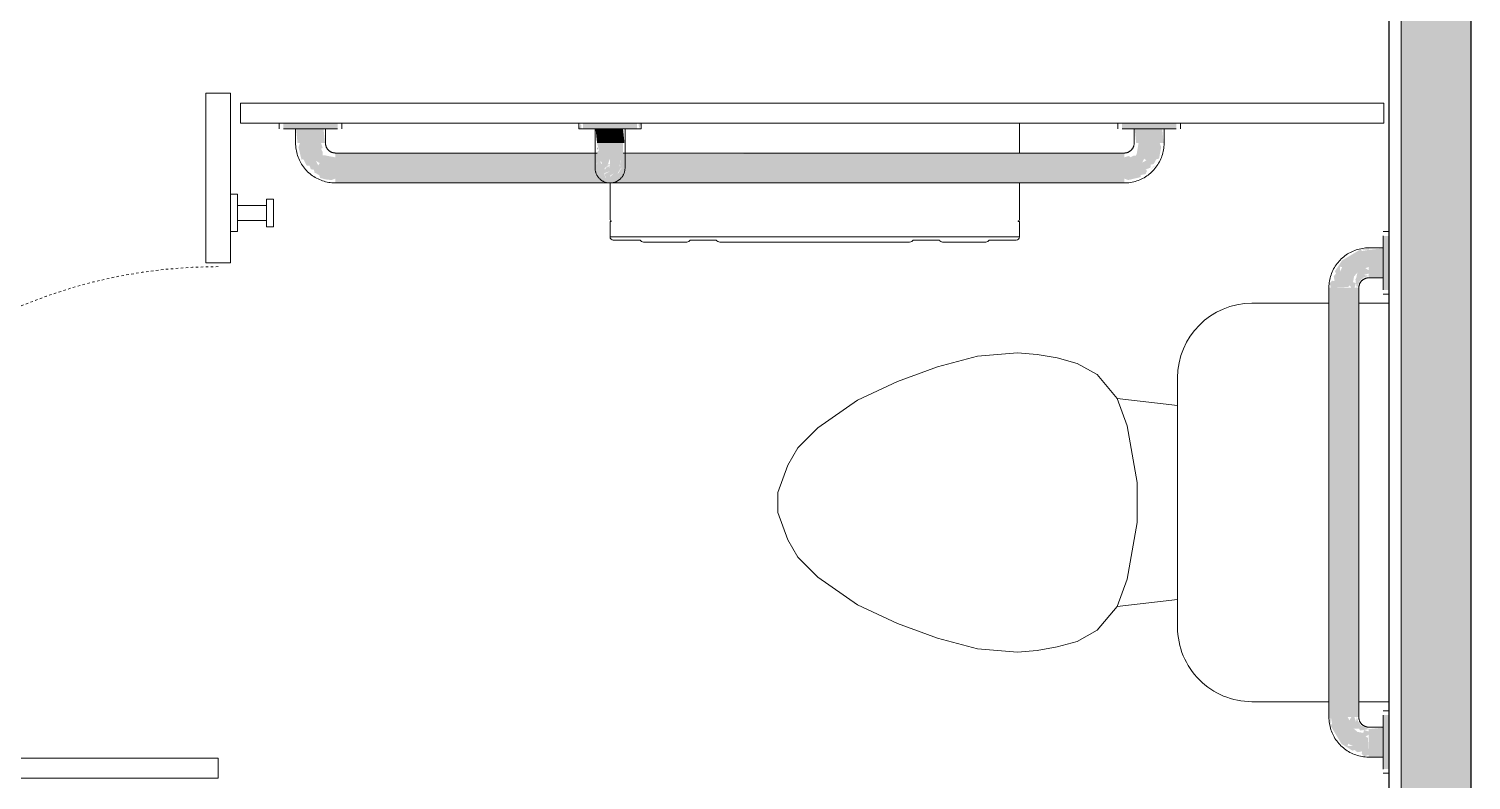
# Model space of a CAD drawing. Header units: inches. Extents: x 25369 to 33161, y -23509 to -20274.
# Drawn here: x 31362.5 to 31434.8, y -22627.2 to -22589.6 of the extents above; entities that cross this region are included whole.
import ezdxf

# ---------------------------------------------------------------- set-up
doc = ezdxf.new("R2010")
doc.units = ezdxf.units.IN
doc.header["$MEASUREMENT"] = 0
doc.linetypes.add('Dash', pattern=[0.25, 0.125, -0.125])
doc.linetypes.add('Dash_2_', pattern=[0.25, 0.125, -0.125])
for name, color, linetype, lineweight in [('A-GENM', 13, 'Continuous', 9), ('A-WALL', 113, 'Continuous', 9), ('A-WALL-PATT', 111, 'Continuous', 25), ('I-WALL', 2, 'Continuous', 9), ('P-SANR-FIXT', 6, 'Continuous', 9), ('Q-SPCQ', 91, 'Continuous', 9), ('Q-SPCQ-HDLN', 91, 'Dash', 9)]:
    doc.layers.add(name, color=color, linetype=linetype, lineweight=lineweight)

# ---------------------------------------------------------------- blocks, each defined once
blk = doc.blocks.new('Toilet-Domestic-3D - Toilet-Domestic-3D-V41-Overall Floor Plan')
at = {"layer": 'P-SANR-FIXT', "color": 7}
for p, q in [((-1.874, 11.5), (-0.5, 12)), ((-0.5, 12), (0.5, 12)), ((0.5, 12), (1.874, 11.5)), ((-3.74, 10), (-2.74, 11)), ((-2.74, 11), (-1.874, 11.5)), ((1.874, 11.5), (2.74, 11)), ((2.74, 11), (3.74, 10)), ((-5.127, 8), (-3.74, 10)), ((3.74, 10), (5.127, 8)), ((-6.06, 6), (-5.127, 8)), ((5.127, 8), (6.06, 6)), ((-6.788, 4), (-6.06, 6)), ((6.06, 6), (6.788, 4)), ((-7.326, 1.992), (-6.788, 4)), ((6.788, 4), (7.326, 1.992)), ((-7.5, 0), (-7.326, 1.992)), ((7.326, 1.992), (7.5, 0)), ((-7.413, -0.996), (-7.5, 0)), ((7.5, 0), (7.413, -0.996)), ((-7.236, -2), (-7.413, -0.996)), ((7.413, -0.996), (7.236, -2)), ((-6.968, -3), (-7.236, -2)), ((7.236, -2), (6.968, -3)), ((-6.401, -4), (-6.968, -3)), ((6.968, -3), (6.401, -4)), ((-5.209, -5), (-6.401, -4)), ((6.401, -4), (5.209, -5)), ((-3.836, -5.5), (-5.209, -5)), ((-4.862, -8.024), (-5.209, -5)), ((5.209, -5), (3.836, -5.5)), ((4.862, -8.024), (5.209, -5)), ((-1, -6), (-3.836, -5.5)), ((3.836, -5.5), (1, -6)), ((1, -6), (-1, -6)), ((6.25, -8.024), (-6.25, -8.024)), ((-9.976, -11.75), (-9.976, -15.602)), ((9.976, -15.601), (9.976, -11.75)), ((-9.976, -17.101), (-9.976, -18.601)), ((9.976, -18.601), (9.976, -17.1))]:
    blk.add_line(p, q, dxfattribs=at)
for centre, start, end in [((-6.25, -11.75), 90, 180), ((6.25, -11.75), 0, 90)]:
    blk.add_arc(centre, 3.726, start, end, dxfattribs=at)
blk = doc.blocks.new('Partition-Floor_Braced-Bradley_Corp-St_Stl-ADA-N_Stalls - ADA _optional_ _ n Standard Stalls-320718-Overall Floor Plan')
at = {"layer": 'Q-SPCQ', "color": 7}
for p, q in [((71.688, 59.25), (71.688, 84.874)), ((72.688, 84.874), (72.688, 59.25)), ((72.688, 59.25), (71.688, 59.25)), ((97.5, 59.875), (106, 59.875)), ((97.5, 58.625), (97.5, 59.875)), ((106, 59.875), (106, 58.625)), ((106, 58.625), (97.5, 58.625)), ((104.5, 58.125), (105.5, 58.125)), ((104.5, 0.875), (104.5, 58.125)), ((105.5, 58.125), (105.5, 0.875)), ((105.5, 0.875), (104.5, 0.875))]:
    blk.add_line(p, q, dxfattribs=at)
at = {"layer": 'Q-SPCQ-HDLN', "color": 7, "linetype": 'Dash_2_'}
blk.add_arc((71.688, 59.25), 25.624, 0, 87.79577, dxfattribs=at)
blk = doc.blocks.new('817_Grab_Bars - 8170-001420-V45-Overall Floor Plan')
at = {"layer": 'Q-SPCQ'}
for points in [[(25446.734, -22631.584), (25447.515, -22631.584), (25447.515, -22631.303), (25446.162, -22631.303), (25446.162, -22631.584), (25446.448, -22631.584)], [(25447.598, -22632.303), (25448.24, -22632.303), (25448.165, -22631.584), (25446.791, -22631.584), (25446.866, -22632.303), (25447.515, -22632.303)], [(25448.032, -22631.584), (25448.868, -22631.584), (25448.868, -22631.303), (25447.515, -22631.303), (25447.515, -22631.584)], [(25488.734, -22631.584), (25489.515, -22631.584), (25489.515, -22631.303), (25488.162, -22631.303), (25488.162, -22631.584), (25488.448, -22631.584)], [(25489.432, -22632.303), (25490.24, -22632.303), (25490.165, -22631.584), (25488.791, -22631.584), (25488.866, -22632.303), (25489.321, -22632.303)], [(25490.032, -22631.584), (25490.868, -22631.584), (25490.868, -22631.303), (25489.515, -22631.303), (25489.515, -22631.584)]]:
    blk.add_hatch(color=9, dxfattribs=at).paths.add_polyline_path(points, flags=0)
h = blk.add_hatch(color=9, dxfattribs=at)
h.paths.add_polyline_path([(25448.559, -22634.155), (25448.765, -22634.083), (25448.765, -22633.022), (25448.267, -22632.926), (25448.126, -22632.922), (25448.132, -22632.77), (25448.046, -22632.593), (25448.125, -22632.554), (25448.046, -22632.303), (25446.985, -22632.303), (25446.913, -22632.509), (25447.06, -22633.131), (25447.16, -22633.12), (25447.314, -22633.42), (25447.369, -22633.444), (25447.46, -22633.431), (25447.536, -22633.619), (25447.685, -22633.637), (25447.714, -22633.778), (25447.948, -22633.908), (25447.995, -22634.05), (25448.283, -22634.127)], flags=0)
h.paths.add_polyline_path([(25447.9, -22633.416), (25447.783, -22633.199), (25447.978, -22633.304)], flags=0)
h = blk.add_hatch(color=9, dxfattribs=at)
h.paths.add_polyline_path([(25488.471, -22634.155), (25489.094, -22634.008), (25489.082, -22633.908), (25489.339, -22633.853), (25489.407, -22633.699), (25489.345, -22633.628), (25489.581, -22633.532), (25489.599, -22633.383), (25489.74, -22633.354), (25489.87, -22633.12), (25490.012, -22633.073), (25490.117, -22632.509), (25490.046, -22632.303), (25488.985, -22632.303), (25488.893, -22632.84), (25488.847, -22632.941), (25488.732, -22632.936), (25488.556, -22633.022), (25488.516, -22632.944), (25488.265, -22633.022), (25488.265, -22634.083)], flags=0)
h.paths.add_polyline_path([(25489.596, -22633.633), (25489.81, -22633.439), (25489.733, -22633.47), (25489.599, -22633.629)], flags=0)
h.paths.add_polyline_path([(25489.162, -22633.285), (25489.266, -22633.09), (25489.378, -22633.168)], flags=0)
h = blk.add_hatch(color=9, dxfattribs=at)
h.paths.add_polyline_path([(25462.375, -22633.469), (25462.515, -22633.359), (25462.44, -22633.359), (25462.401, -22633.426)], flags=0)
h.paths.add_polyline_path([(25462.262, -22633.798), (25462.515, -22633.717), (25462.375, -22633.469), (25462.256, -22633.633), (25462.26, -22633.747)], flags=0)
h.paths.add_polyline_path([(25460.335, -22634.303), (25488.265, -22634.277), (25488.265, -22632.803), (25463.171, -22632.856), (25463.068, -22633.145), (25463.011, -22633.359), (25463.035, -22633.475), (25463.089, -22633.553), (25462.935, -22633.812), (25462.711, -22633.884), (25462.677, -22633.847), (25462.515, -22633.997), (25462.515, -22634.151), (25462.277, -22634.083), (25462.234, -22633.809), (25462.115, -22633.798), (25462.04, -22633.178), (25461.854, -22632.803), (25448.765, -22632.828), (25448.765, -22634.303), (25451.562, -22634.303)], flags=0)
h.paths.add_polyline_path([(25461.928, -22633.383), (25461.818, -22633.359), (25461.877, -22633.238), (25461.919, -22633.359)], flags=0)
at = {"layer": 'Q-SPCQ', "color": 7}
for p, q in [((25445.953, -22631.303), (25445.953, -22631.584)), ((25447.515, -22631.584), (25446.162, -22631.584)), ((25446.765, -22631.584), (25446.765, -22632.303)), ((25448.868, -22631.584), (25447.515, -22631.584)), ((25448.265, -22632.303), (25448.265, -22631.584)), ((25449.078, -22631.584), (25449.078, -22631.303)), ((25487.953, -22631.303), (25487.953, -22631.584)), ((25489.515, -22631.584), (25488.162, -22631.584)), ((25488.765, -22631.584), (25488.765, -22632.303)), ((25490.868, -22631.584), (25489.515, -22631.584)), ((25490.265, -22632.303), (25490.265, -22631.584)), ((25491.078, -22631.584), (25491.078, -22631.303)), ((25461.864, -22632.803), (25448.765, -22632.803)), ((25488.265, -22632.803), (25463.175, -22632.803)), ((25448.765, -22634.303), (25488.265, -22634.303))]:
    blk.add_line(p, q, dxfattribs=at)
at = {"layer": 'Q-SPCQ', "color": 7, "flags": 128}
for points in [[(25446.765, -22632.303), (25446.767, -22632.383), (25446.772, -22632.463), (25446.78, -22632.542), (25446.791, -22632.621), (25446.805, -22632.7), (25446.823, -22632.778), (25446.843, -22632.856), (25446.867, -22632.932), (25446.893, -22633.007), (25446.923, -22633.082), (25446.956, -22633.155), (25446.991, -22633.226), (25447.03, -22633.297), (25447.071, -22633.365), (25447.115, -22633.432), (25447.161, -22633.497), (25447.21, -22633.56), (25447.262, -22633.622), (25447.316, -22633.681), (25447.372, -22633.738), (25447.43, -22633.792), (25447.491, -22633.844), (25447.554, -22633.894), (25447.618, -22633.941), (25447.685, -22633.986), (25447.753, -22634.028), (25447.823, -22634.067), (25447.894, -22634.103), (25447.967, -22634.136), (25448.041, -22634.167), (25448.116, -22634.194), (25448.192, -22634.219), (25448.269, -22634.24), (25448.347, -22634.259), (25448.425, -22634.274), (25448.504, -22634.286), (25448.584, -22634.295), (25448.664, -22634.3), (25448.744, -22634.303), (25448.765, -22634.303)], [(25448.765, -22632.803), (25448.745, -22632.802), (25448.725, -22632.801), (25448.705, -22632.799), (25448.686, -22632.796), (25448.666, -22632.793), (25448.646, -22632.788), (25448.627, -22632.783), (25448.608, -22632.777), (25448.589, -22632.771), (25448.571, -22632.763), (25448.552, -22632.755), (25448.534, -22632.746), (25448.517, -22632.737), (25448.5, -22632.726), (25448.483, -22632.715), (25448.467, -22632.704), (25448.451, -22632.692), (25448.436, -22632.679), (25448.421, -22632.665), (25448.407, -22632.651), (25448.393, -22632.637), (25448.38, -22632.621), (25448.367, -22632.606), (25448.356, -22632.59), (25448.344, -22632.573), (25448.334, -22632.556), (25448.324, -22632.538), (25448.315, -22632.521), (25448.307, -22632.502), (25448.299, -22632.484), (25448.292, -22632.465), (25448.286, -22632.446), (25448.281, -22632.427), (25448.276, -22632.407), (25448.273, -22632.388), (25448.269, -22632.368), (25448.267, -22632.348), (25448.266, -22632.328), (25448.265, -22632.308), (25448.265, -22632.303)], [(25488.265, -22634.303), (25488.345, -22634.301), (25488.425, -22634.296), (25488.505, -22634.288), (25488.584, -22634.277), (25488.663, -22634.263), (25488.741, -22634.245), (25488.818, -22634.225), (25488.894, -22634.201), (25488.97, -22634.175), (25489.044, -22634.145), (25489.117, -22634.112), (25489.189, -22634.077), (25489.259, -22634.038), (25489.328, -22633.997), (25489.395, -22633.953), (25489.46, -22633.907), (25489.523, -22633.858), (25489.584, -22633.806), (25489.643, -22633.752), (25489.7, -22633.696), (25489.755, -22633.638), (25489.807, -22633.577), (25489.856, -22633.514), (25489.904, -22633.45), (25489.948, -22633.383), (25489.99, -22633.315), (25490.029, -22633.245), (25490.065, -22633.174), (25490.099, -22633.101), (25490.129, -22633.028), (25490.157, -22632.952), (25490.181, -22632.876), (25490.203, -22632.799), (25490.221, -22632.721), (25490.236, -22632.643), (25490.248, -22632.564), (25490.257, -22632.484), (25490.263, -22632.404), (25490.265, -22632.324), (25490.265, -22632.303)], [(25488.765, -22632.303), (25488.765, -22632.323), (25488.764, -22632.343), (25488.762, -22632.363), (25488.759, -22632.382), (25488.755, -22632.402), (25488.751, -22632.422), (25488.746, -22632.441), (25488.74, -22632.46), (25488.733, -22632.479), (25488.726, -22632.498), (25488.718, -22632.516), (25488.709, -22632.534), (25488.699, -22632.551), (25488.689, -22632.568), (25488.678, -22632.585), (25488.666, -22632.601), (25488.654, -22632.617), (25488.641, -22632.633), (25488.628, -22632.647), (25488.614, -22632.661), (25488.599, -22632.675), (25488.584, -22632.688), (25488.568, -22632.701), (25488.552, -22632.712), (25488.535, -22632.724), (25488.518, -22632.734), (25488.501, -22632.744), (25488.483, -22632.753), (25488.465, -22632.761), (25488.446, -22632.769), (25488.428, -22632.776), (25488.409, -22632.782), (25488.389, -22632.787), (25488.37, -22632.792), (25488.35, -22632.796), (25488.33, -22632.799), (25488.311, -22632.801), (25488.291, -22632.802), (25488.271, -22632.803), (25488.265, -22632.803)]]:
    blk.add_lwpolyline(points, dxfattribs=at)
blk = doc.blocks.new('Dispenser-Toilet_Tissue-Frost_Products_LTD_-Jumbo-169 - Steel-Brushed-Stainless_Steel-V49-Overall Floor Plan')
at = {"layer": 'Q-SPCQ', "color": 10, "lineweight": 13}
for p, q in [((25483.014, -22594.303), (25483.014, -22595.806)), ((25462.517, -22599.143), (25462.517, -22597.277)), ((25483.014, -22597.299), (25483.014, -22599.143)), ((25462.517, -22600.003), (25462.517, -22599.234)), ((25462.517, -22599.234), (25462.577, -22599.234)), ((25462.577, -22599.234), (25462.577, -22599.203)), ((25482.957, -22599.203), (25482.957, -22599.234)), ((25482.957, -22599.234), (25483.014, -22599.234)), ((25483.014, -22599.234), (25483.014, -22600.003)), ((25483.014, -22600.003), (25462.517, -22600.003)), ((25464.029, -22600.163), (25462.677, -22600.163)), ((25466.361, -22600.263), (25464.19, -22600.263)), ((25467.829, -22600.163), (25466.522, -22600.163)), ((25477.52, -22600.263), (25468.013, -22600.263)), ((25479.011, -22600.163), (25477.704, -22600.163)), ((25481.343, -22600.263), (25479.172, -22600.263)), ((25482.857, -22600.163), (25481.504, -22600.163))]:
    blk.add_line(p, q, dxfattribs=at)
for centre, radius, start, end in [((25462.577, -22599.143), 0.06, 180, 270), ((25482.954, -22599.143), 0.0601, 272.68153, 0), ((25462.677, -22600.003), 0.16, 180, 270), ((25464.19, -22600.083), 0.18, 206.3878, 270), ((25466.361, -22600.083), 0.18, 270, 333.6122), ((25468.013, -22600.043), 0.22, 213.05573, 270), ((25477.52, -22600.043), 0.22, 270, 326.94427), ((25479.172, -22600.083), 0.18, 206.3878, 270), ((25481.343, -22600.083), 0.18, 270, 333.6122), ((25482.854, -22600.003), 0.16, 270.99811, 0)]:
    blk.add_arc(centre, radius, start, end, dxfattribs=at)
blk = doc.blocks.new('817_Grab_Bars - 8170-001240-25748-Overall Floor Plan')
at = {"layer": 'Q-SPCQ'}
for points in [[(25395.89, -22756.297), (25395.89, -22754.944), (25395.609, -22754.944), (25395.609, -22756.297)], [(25395.609, -22757.021), (25395.609, -22755.573), (25394.89, -22755.647), (25394.89, -22757.021)], [(25395.89, -22757.65), (25395.89, -22756.297), (25395.609, -22756.297), (25395.609, -22757.65)], [(25393.727, -22779.047), (25394.39, -22779.047), (25394.365, -22757.547), (25392.89, -22757.547), (25392.916, -22779.047), (25393.64, -22779.047)], [(25395.89, -22780.297), (25395.89, -22778.944), (25395.609, -22778.944), (25395.609, -22780.297)], [(25395.609, -22781.021), (25395.609, -22779.573), (25394.89, -22779.647), (25394.89, -22781.021)], [(25395.89, -22781.65), (25395.89, -22780.297), (25395.609, -22780.297), (25395.609, -22781.65)]]:
    blk.add_hatch(color=9, dxfattribs=at).paths.add_polyline_path(points, flags=0)
h = blk.add_hatch(color=9, dxfattribs=at)
h.paths.add_polyline_path([(25394.248, -22757.301), (25394.1, -22757.27), (25394.149, -22756.986), (25394.322, -22756.777), (25394.248, -22757.093), (25394.218, -22757.109), (25394.243, -22757.27)], flags=0)
h.paths.add_polyline_path([(25394.89, -22755.647), (25394.89, -22755.573), (25394.473, -22755.627)], flags=0)
h.paths.add_polyline_path([(25394.015, -22757.547), (25394.171, -22757.547), (25394.248, -22757.301), (25394.29, -22757.547), (25394.454, -22757.179), (25394.644, -22757.025), (25394.89, -22756.946), (25394.644, -22756.905), (25394.89, -22756.827), (25394.89, -22756.672), (25394.724, -22756.57), (25394.89, -22756.491), (25394.89, -22755.647), (25394.566, -22755.701), (25394.46, -22755.633), (25393.549, -22756.178), (25393.194, -22756.722), (25393.253, -22756.824), (25393.132, -22756.973), (25393.177, -22757.21), (25393.048, -22757.194), (25392.932, -22757.321), (25392.991, -22757.547), (25393.854, -22757.505), (25393.938, -22757.422)], flags=0)
h.paths.add_polyline_path([(25393.451, -22756.74), (25393.443, -22756.487), (25393.556, -22756.51)], flags=0)
h = blk.add_hatch(color=9, dxfattribs=at)
h.paths.add_polyline_path([(25394.644, -22779.689), (25394.613, -22779.837), (25394.329, -22779.788), (25394.12, -22779.616), (25394.402, -22779.62), (25394.452, -22779.719), (25394.613, -22779.694)], flags=0)
h.paths.add_polyline_path([(25392.991, -22779.047), (25392.916, -22779.047), (25392.97, -22779.465)], flags=0)
h.paths.add_polyline_path([(25394.664, -22781.005), (25394.89, -22780.946), (25394.848, -22780.083), (25394.724, -22780.024), (25394.89, -22779.922), (25394.89, -22779.767), (25394.644, -22779.689), (25394.89, -22779.647), (25394.523, -22779.483), (25394.365, -22779.283), (25394.29, -22779.047), (25394.248, -22779.293), (25394.171, -22779.047), (25394.015, -22779.047), (25393.913, -22779.213), (25393.834, -22779.047), (25392.991, -22779.047), (25393.045, -22779.371), (25392.97, -22779.465), (25393.521, -22780.388), (25394.084, -22780.732), (25394.167, -22780.685), (25394.317, -22780.805), (25394.554, -22780.76), (25394.537, -22780.89)], flags=0)
h.paths.add_polyline_path([(25393.83, -22780.494), (25393.853, -22780.381), (25394.084, -22780.486)], flags=0)
at = {"layer": 'Q-SPCQ', "color": 7}
for p, q in [((25395.89, -22754.734), (25395.609, -22754.734)), ((25395.609, -22756.297), (25395.609, -22754.944)), ((25395.609, -22755.547), (25394.89, -22755.547)), ((25395.609, -22757.65), (25395.609, -22756.297)), ((25394.89, -22757.047), (25395.609, -22757.047)), ((25392.89, -22757.547), (25392.89, -22779.047)), ((25394.39, -22779.047), (25394.39, -22757.547)), ((25395.609, -22757.859), (25395.89, -22757.859)), ((25395.89, -22778.734), (25395.609, -22778.734)), ((25395.609, -22780.297), (25395.609, -22778.944)), ((25395.609, -22779.547), (25394.89, -22779.547)), ((25395.609, -22781.65), (25395.609, -22780.297)), ((25394.89, -22781.047), (25395.609, -22781.047)), ((25395.609, -22781.859), (25395.89, -22781.859))]:
    blk.add_line(p, q, dxfattribs=at)
at = {"layer": 'Q-SPCQ', "color": 7, "flags": 128}
for points in [[(25394.89, -22755.547), (25394.81, -22755.549), (25394.73, -22755.553), (25394.651, -22755.561), (25394.572, -22755.572), (25394.493, -22755.587), (25394.415, -22755.604), (25394.338, -22755.625), (25394.261, -22755.648), (25394.186, -22755.675), (25394.111, -22755.705), (25394.038, -22755.737), (25393.967, -22755.773), (25393.896, -22755.811), (25393.828, -22755.852), (25393.761, -22755.896), (25393.696, -22755.943), (25393.633, -22755.992), (25393.571, -22756.043), (25393.512, -22756.097), (25393.456, -22756.154), (25393.401, -22756.212), (25393.349, -22756.273), (25393.299, -22756.335), (25393.252, -22756.4), (25393.207, -22756.466), (25393.165, -22756.535), (25393.126, -22756.604), (25393.09, -22756.676), (25393.057, -22756.748), (25393.026, -22756.822), (25392.999, -22756.897), (25392.974, -22756.974), (25392.953, -22757.051), (25392.934, -22757.128), (25392.919, -22757.207), (25392.907, -22757.286), (25392.898, -22757.366), (25392.893, -22757.445), (25392.89, -22757.525), (25392.89, -22757.547)], [(25394.39, -22757.547), (25394.391, -22757.527), (25394.392, -22757.507), (25394.394, -22757.487), (25394.397, -22757.467), (25394.4, -22757.448), (25394.405, -22757.428), (25394.41, -22757.409), (25394.416, -22757.39), (25394.422, -22757.371), (25394.43, -22757.352), (25394.438, -22757.334), (25394.447, -22757.316), (25394.456, -22757.299), (25394.467, -22757.281), (25394.478, -22757.265), (25394.489, -22757.248), (25394.501, -22757.233), (25394.514, -22757.217), (25394.528, -22757.202), (25394.542, -22757.188), (25394.556, -22757.175), (25394.572, -22757.162), (25394.587, -22757.149), (25394.603, -22757.137), (25394.62, -22757.126), (25394.637, -22757.116), (25394.655, -22757.106), (25394.672, -22757.097), (25394.691, -22757.089), (25394.709, -22757.081), (25394.728, -22757.074), (25394.747, -22757.068), (25394.766, -22757.063), (25394.786, -22757.058), (25394.805, -22757.054), (25394.825, -22757.051), (25394.845, -22757.049), (25394.865, -22757.048), (25394.885, -22757.047), (25394.89, -22757.047)], [(25392.89, -22779.047), (25392.892, -22779.127), (25392.897, -22779.207), (25392.905, -22779.286), (25392.916, -22779.366), (25392.93, -22779.444), (25392.948, -22779.522), (25392.968, -22779.6), (25392.992, -22779.676), (25393.018, -22779.751), (25393.048, -22779.826), (25393.081, -22779.899), (25393.116, -22779.971), (25393.155, -22780.041), (25393.196, -22780.109), (25393.24, -22780.176), (25393.286, -22780.241), (25393.335, -22780.305), (25393.387, -22780.366), (25393.441, -22780.425), (25393.497, -22780.482), (25393.555, -22780.536), (25393.616, -22780.588), (25393.679, -22780.638), (25393.743, -22780.685), (25393.81, -22780.73), (25393.878, -22780.772), (25393.948, -22780.811), (25394.019, -22780.847), (25394.092, -22780.881), (25394.166, -22780.911), (25394.241, -22780.939), (25394.317, -22780.963), (25394.394, -22780.984), (25394.472, -22781.003), (25394.55, -22781.018), (25394.629, -22781.03), (25394.709, -22781.039), (25394.789, -22781.044), (25394.869, -22781.047), (25394.89, -22781.047)], [(25394.89, -22779.547), (25394.87, -22779.547), (25394.85, -22779.545), (25394.83, -22779.543), (25394.811, -22779.541), (25394.791, -22779.537), (25394.771, -22779.533), (25394.752, -22779.527), (25394.733, -22779.522), (25394.714, -22779.515), (25394.696, -22779.507), (25394.677, -22779.499), (25394.659, -22779.49), (25394.642, -22779.481), (25394.625, -22779.471), (25394.608, -22779.46), (25394.592, -22779.448), (25394.576, -22779.436), (25394.561, -22779.423), (25394.546, -22779.409), (25394.532, -22779.395), (25394.518, -22779.381), (25394.505, -22779.366), (25394.492, -22779.35), (25394.481, -22779.334), (25394.469, -22779.317), (25394.459, -22779.3), (25394.449, -22779.283), (25394.44, -22779.265), (25394.432, -22779.247), (25394.424, -22779.228), (25394.417, -22779.209), (25394.411, -22779.19), (25394.406, -22779.171), (25394.401, -22779.152), (25394.398, -22779.132), (25394.394, -22779.112), (25394.392, -22779.092), (25394.391, -22779.072), (25394.39, -22779.052), (25394.39, -22779.047)]]:
    blk.add_lwpolyline(points, dxfattribs=at)
blk = doc.blocks.new('817_Grab_Bars - 8170-001180-V57-Overall Floor Plan')
at = {"layer": 'Q-SPCQ'}
h = blk.add_hatch(color=9, dxfattribs=at)
h.paths.add_polyline_path([(25461.091, -22631.584), (25461.057, -22631.303), (25460.953, -22631.584)], flags=0)
h.paths.add_polyline_path([(25462.906, -22631.584), (25463.868, -22631.584), (25463.868, -22631.303), (25461.162, -22631.303), (25461.162, -22631.584), (25462.515, -22631.584)], flags=0)
h.paths.add_polyline_path([(25463.973, -22631.584), (25464.078, -22631.303), (25463.939, -22631.303)], flags=0)
for points in [[(25462.515, -22632.303), (25462.515, -22631.584), (25461.791, -22631.584), (25461.866, -22632.303), (25462.321, -22632.303)], [(25462.515, -22632.303), (25463.24, -22632.303), (25463.165, -22631.584), (25462.515, -22631.584), (25462.515, -22632.139)], [(25462.776, -22634.012), (25463.111, -22633.476), (25462.994, -22633.475), (25463.035, -22633.191), (25463.159, -22633.016), (25463.165, -22632.303), (25462.515, -22632.303), (25462.515, -22633.934), (25462.689, -22633.84)], [(25461.884, -22632.624), (25461.917, -22632.509), (25461.88, -22632.561)]]:
    blk.add_hatch(color=9, dxfattribs=at).paths.add_polyline_path(points, flags=0)
h = blk.add_hatch(color=9, dxfattribs=at)
h.paths.add_polyline_path([(25462.515, -22633.717), (25462.497, -22633.402), (25462.407, -22633.526), (25462.454, -22633.609)], flags=0)
h.paths.add_polyline_path([(25462.262, -22633.798), (25462.252, -22633.552), (25462.375, -22633.469), (25462.515, -22633.068), (25462.515, -22632.303), (25461.866, -22632.303), (25461.955, -22632.662), (25461.855, -22632.786), (25461.955, -22633.108), (25462.006, -22633.12), (25462.125, -22633.326), (25462.017, -22633.354), (25462.117, -22633.853)], flags=0)
h.paths.add_polyline_path([(25462.515, -22634.151), (25462.515, -22633.717), (25462.264, -22633.84), (25462.283, -22634.144)], flags=0)
h.paths.add_polyline_path([(25461.928, -22633.383), (25461.81, -22633.12), (25461.854, -22633.383)], flags=0)
at = {"layer": 'Q-SPCQ', "color": 7}
for p, q in [((25460.953, -22631.303), (25460.953, -22631.584)), ((25460.953, -22631.303), (25460.953, -22631.584)), ((25464.078, -22631.584), (25460.953, -22631.584)), ((25461.765, -22631.584), (25461.765, -22632.303)), ((25461.765, -22631.584), (25461.765, -22632.303)), ((25463.265, -22632.303), (25463.265, -22631.584)), ((25463.265, -22632.303), (25463.265, -22631.584)), ((25463.868, -22631.584), (25464.078, -22631.584)), ((25464.078, -22631.584), (25463.868, -22631.584)), ((25463.868, -22631.584), (25464.078, -22631.584)), ((25464.078, -22631.584), (25464.078, -22631.303)), ((25464.078, -22631.584), (25464.078, -22631.303))]:
    blk.add_line(p, q, dxfattribs=at)
at = {"layer": 'Q-SPCQ', "color": 7, "flags": 128}
for points in [[(25461.765, -22632.303), (25461.765, -22632.353), (25461.765, -22632.403), (25461.765, -22632.452), (25461.765, -22632.502), (25461.765, -22632.551), (25461.765, -22632.6), (25461.765, -22632.648), (25461.765, -22632.696), (25461.765, -22632.743), (25461.765, -22632.79), (25461.765, -22632.835), (25461.765, -22632.88), (25461.765, -22632.924), (25461.765, -22632.967), (25461.765, -22633.009), (25461.765, -22633.049), (25461.765, -22633.089), (25461.765, -22633.127), (25461.765, -22633.164), (25461.765, -22633.2), (25461.765, -22633.234), (25461.765, -22633.266), (25461.765, -22633.297), (25461.765, -22633.327), (25461.765, -22633.355), (25461.765, -22633.381), (25461.765, -22633.405), (25461.765, -22633.428), (25461.765, -22633.449), (25461.765, -22633.468), (25461.765, -22633.485), (25461.765, -22633.5), (25461.765, -22633.514), (25461.765, -22633.525), (25461.765, -22633.535), (25461.765, -22633.542), (25461.765, -22633.548), (25461.765, -22633.551), (25461.765, -22633.553)], [(25461.765, -22633.553), (25461.765, -22633.552), (25461.765, -22633.549), (25461.765, -22633.544), (25461.765, -22633.537), (25461.765, -22633.528), (25461.765, -22633.517), (25461.765, -22633.504), (25461.765, -22633.489), (25461.765, -22633.473), (25461.765, -22633.454), (25461.765, -22633.434), (25461.765, -22633.412), (25461.765, -22633.388), (25461.765, -22633.362), (25461.765, -22633.334), (25461.765, -22633.305), (25461.765, -22633.275), (25461.765, -22633.243), (25461.765, -22633.209), (25461.765, -22633.174), (25461.765, -22633.137), (25461.765, -22633.099), (25461.765, -22633.06), (25461.765, -22633.02), (25461.765, -22632.978), (25461.765, -22632.936), (25461.765, -22632.892), (25461.765, -22632.847), (25461.765, -22632.802), (25461.765, -22632.756), (25461.765, -22632.709), (25461.765, -22632.661), (25461.765, -22632.613), (25461.765, -22632.564), (25461.765, -22632.515), (25461.765, -22632.466), (25461.765, -22632.416), (25461.765, -22632.366), (25461.765, -22632.316), (25461.765, -22632.303)], [(25463.265, -22633.553), (25463.265, -22633.552), (25463.265, -22633.549), (25463.265, -22633.544), (25463.265, -22633.537), (25463.265, -22633.528), (25463.265, -22633.517), (25463.265, -22633.504), (25463.265, -22633.489), (25463.265, -22633.473), (25463.265, -22633.454), (25463.265, -22633.434), (25463.265, -22633.412), (25463.265, -22633.388), (25463.265, -22633.362), (25463.265, -22633.334), (25463.265, -22633.305), (25463.265, -22633.275), (25463.265, -22633.243), (25463.265, -22633.209), (25463.265, -22633.174), (25463.265, -22633.137), (25463.265, -22633.099), (25463.265, -22633.06), (25463.265, -22633.02), (25463.265, -22632.978), (25463.265, -22632.936), (25463.265, -22632.892), (25463.265, -22632.847), (25463.265, -22632.802), (25463.265, -22632.756), (25463.265, -22632.709), (25463.265, -22632.661), (25463.265, -22632.613), (25463.265, -22632.564), (25463.265, -22632.515), (25463.265, -22632.466), (25463.265, -22632.416), (25463.265, -22632.366), (25463.265, -22632.316), (25463.265, -22632.303)], [(25463.265, -22632.303), (25463.265, -22632.353), (25463.265, -22632.403), (25463.265, -22632.452), (25463.265, -22632.502), (25463.265, -22632.551), (25463.265, -22632.6), (25463.265, -22632.648), (25463.265, -22632.696), (25463.265, -22632.743), (25463.265, -22632.79), (25463.265, -22632.835), (25463.265, -22632.88), (25463.265, -22632.924), (25463.265, -22632.967), (25463.265, -22633.009), (25463.265, -22633.049), (25463.265, -22633.089), (25463.265, -22633.127), (25463.265, -22633.164), (25463.265, -22633.2), (25463.265, -22633.234), (25463.265, -22633.266), (25463.265, -22633.297), (25463.265, -22633.327), (25463.265, -22633.355), (25463.265, -22633.381), (25463.265, -22633.405), (25463.265, -22633.428), (25463.265, -22633.449), (25463.265, -22633.468), (25463.265, -22633.485), (25463.265, -22633.5), (25463.265, -22633.514), (25463.265, -22633.525), (25463.265, -22633.535), (25463.265, -22633.542), (25463.265, -22633.548), (25463.265, -22633.551), (25463.265, -22633.553)], [(25462.515, -22634.303), (25462.485, -22634.302), (25462.455, -22634.3), (25462.425, -22634.297), (25462.396, -22634.293), (25462.366, -22634.288), (25462.337, -22634.281), (25462.308, -22634.274), (25462.279, -22634.265), (25462.251, -22634.255), (25462.223, -22634.244), (25462.196, -22634.231), (25462.169, -22634.218), (25462.143, -22634.204), (25462.117, -22634.188), (25462.092, -22634.172), (25462.067, -22634.154), (25462.044, -22634.136), (25462.021, -22634.117), (25461.999, -22634.096), (25461.977, -22634.075), (25461.957, -22634.053), (25461.937, -22634.031), (25461.919, -22634.007), (25461.901, -22633.983), (25461.884, -22633.958), (25461.868, -22633.932), (25461.854, -22633.906), (25461.84, -22633.88), (25461.828, -22633.852), (25461.816, -22633.825), (25461.806, -22633.796), (25461.797, -22633.768), (25461.789, -22633.739), (25461.782, -22633.71), (25461.776, -22633.68), (25461.772, -22633.651), (25461.768, -22633.621), (25461.766, -22633.591), (25461.765, -22633.561), (25461.765, -22633.553)], [(25463.265, -22633.553), (25463.265, -22633.583), (25463.263, -22633.613), (25463.26, -22633.643), (25463.256, -22633.672), (25463.25, -22633.702), (25463.244, -22633.731), (25463.236, -22633.76), (25463.227, -22633.789), (25463.217, -22633.817), (25463.206, -22633.845), (25463.194, -22633.872), (25463.18, -22633.899), (25463.166, -22633.925), (25463.151, -22633.951), (25463.134, -22633.976), (25463.117, -22634.001), (25463.098, -22634.024), (25463.079, -22634.047), (25463.059, -22634.07), (25463.038, -22634.091), (25463.016, -22634.111), (25462.993, -22634.131), (25462.97, -22634.15), (25462.945, -22634.167), (25462.92, -22634.184), (25462.895, -22634.2), (25462.869, -22634.214), (25462.842, -22634.228), (25462.815, -22634.24), (25462.787, -22634.252), (25462.759, -22634.262), (25462.73, -22634.271), (25462.701, -22634.279), (25462.672, -22634.286), (25462.643, -22634.292), (25462.613, -22634.296), (25462.583, -22634.3), (25462.553, -22634.302), (25462.523, -22634.303), (25462.515, -22634.303)]]:
    blk.add_lwpolyline(points, dxfattribs=at)
blk = doc.blocks.new('Robe_hook_5552 - Coat_hook_5552-253841-Overall Floor Plan')
at = {"layer": 'A-GENM', "color": 7}
for p, q in [((-0.937, -0.009), (-0.937, -0.35)), ((-0.937, -0.35), (0.938, -0.35)), ((-0.375, -1.813), (-0.375, -0.35)), ((0.375, -1.813), (0.375, -0.35)), ((0.938, -0.35), (0.938, -0.009)), ((-0.688, -2.163), (-0.688, -1.813)), ((-0.688, -1.813), (0.688, -1.813)), ((0.688, -2.163), (-0.688, -2.163)), ((0.688, -1.813), (0.688, -2.163))]:
    blk.add_line(p, q, dxfattribs=at)
blk = doc.blocks.new('Locker Rooms and Restrooms_rvt-2-Overall Floor Plan')
at = {"layer": 'A-WALL-PATT', "lineweight": 9}
h = blk.add_hatch(dxfattribs=at)
h.set_pattern_fill('FP_15', style=0, pattern_type=2)
h.set_pattern_definition([(0, (5929.126, 0), (61.44, 15.36), [2.534, -43.546, 2.534, -43.546, -245.76]), (0, (5929.126, 0), (61.44, 15.36), [-92.16, 2.534, -89.626, 2.534, -43.546, -107.52]), (0, (5929.126, 0), (61.44, 15.36), [-230.4, 2.534, -28.186, 2.534, -74.266]), (120, (5952.166, 7.68), (-44.02215, 45.528601), [2.534, -43.546, 2.534, -43.546, -245.76]), (120, (5952.166, 7.68), (-44.02215, 45.528601), [-92.16, 2.534, -89.626, 2.534, -43.546, -107.52]), (120, (5952.166, 7.68), (-44.02215, 45.528601), [-230.4, 2.534, -28.186, 2.534, -74.266]), (240, (5959.846, 38.4), (-17.41785, -60.888601), [2.534, -43.546, 2.534, -43.546, -245.76]), (240, (5959.846, 38.4), (-17.41785, -60.888601), [-92.16, 2.534, -89.626, 2.534, -43.546, -107.52]), (240, (5959.846, 38.4), (-17.41785, -60.888601), [-230.4, 2.534, -28.186, 2.534, -74.266])])
h.paths.add_polyline_path([(25501.515, -22691.303), (25502.14, -22691.303), (25502.14, -22519.678), (25501.515, -22519.678), (25501.515, -22685.398)], flags=0)
h.paths.add_polyline_path([(25501.515, -22516.178), (25502.14, -22516.178), (25502.14, -22435.178), (25501.515, -22435.178), (25501.515, -22515.553)], flags=0)
at = {"layer": 'I-WALL'}
blk.add_hatch(color=9, dxfattribs=at).paths.add_polyline_path([(25502.14, -22695.428), (25505.64, -22695.428), (25505.64, -22434.553), (25502.14, -22434.553), (25502.14, -22695.081)], flags=0)
at = {"layer": 'A-WALL', "color": 7}
blk.add_line((25502.14, -22519.678), (25502.14, -22691.303), dxfattribs=at)
at = {"layer": 'I-WALL', "color": 250, "lineweight": 25}
for p, q in [((25505.64, -22695.428), (25505.64, -22435.178)), ((25501.515, -22520.303), (25501.515, -22691.303))]:
    blk.add_line(p, q, dxfattribs=at)
at = {"lineweight": 9}
for name, p, rotation in [('Partition-Floor_Braced-Bradley_Corp-St_Stl-ADA-N_Stalls - ADA _optional_ _ n Standard Stalls-320718-Overall Floor Plan', (25502.14, -22698.803), 89.99999999999959), ('Robe_hook_5552 - Coat_hook_5552-253841-Overall Floor Plan', (25443.506, -22598.803), 89.99999999999991), ('Toilet-Domestic-3D - Toilet-Domestic-3D-V41-Overall Floor Plan', (25482.914, -22613.303), 90.0000000000001)]:
    blk.add_blockref(name, p, dxfattribs=dict(at, rotation=rotation))
for name, p in [('817_Grab_Bars - 8170-001420-V45-Overall Floor Plan', (0, 37)), ('817_Grab_Bars - 8170-001180-V57-Overall Floor Plan', (0, 37)), ('Dispenser-Toilet_Tissue-Frost_Products_LTD_-Jumbo-169 - Steel-Brushed-Stainless_Steel-V49-Overall Floor Plan', (0, 0)), ('817_Grab_Bars - 8170-001240-25748-Overall Floor Plan', (105.625, 154.994))]:
    blk.add_blockref(name, p, dxfattribs=at)

msp = doc.modelspace()

# ---------------------------------------------------------------- block references
at = {"lineweight": 5}
msp.add_blockref('Locker Rooms and Restrooms_rvt-2-Overall Floor Plan', (5929.126, 0), dxfattribs=at)

doc.saveas('drawing.dxf')
